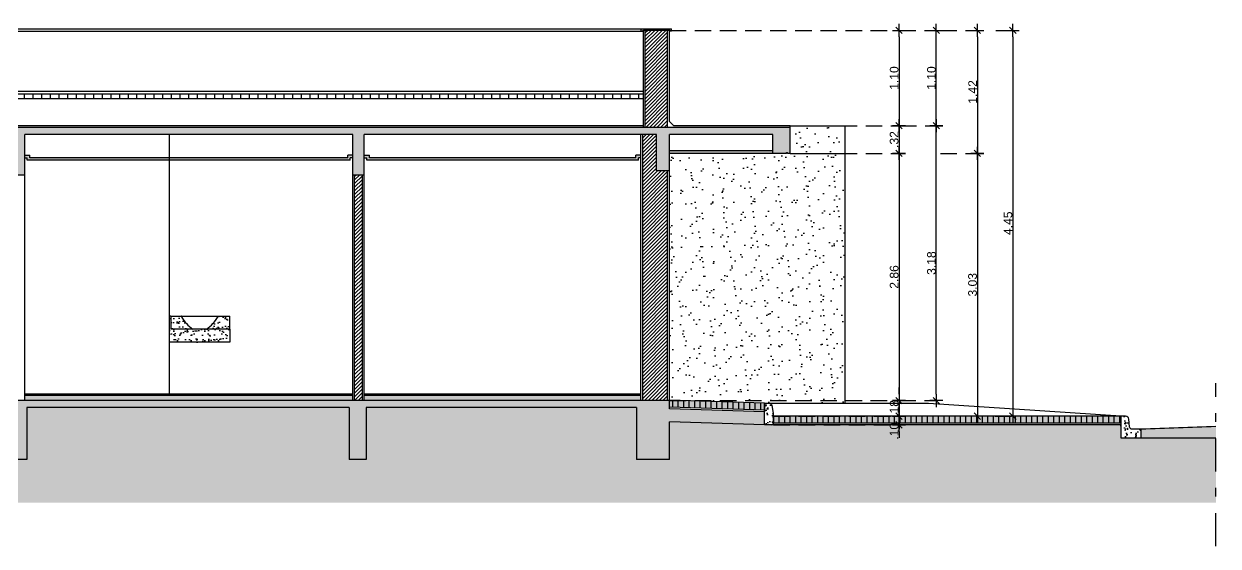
# Model space of a CAD drawing. Header units: millimetres. Extents: x 1999 to 2304, y 1614 to 1800.
# Drawn here: x 2097.69 to 2111.5, y 1614.48 to 1620.51 of the extents above; entities that cross this region are included whole.
import ezdxf

# ---------------------------------------------------------------- set-up
doc = ezdxf.new("R2010")
doc.units = ezdxf.units.MM
doc.header["$LTSCALE"] = 0.03
doc.header["$PDMODE"] = 34
doc.linetypes.add('DASHDOT', pattern=[25.4, 12.7, -6.35, 0, -6.35])
doc.linetypes.add('HIDDEN', pattern=[9.525, 6.35, -3.175])
for name, color, linetype in [('BANCADAS', 5, 'Continuous'), ('COTA', 250, 'Continuous'), ('PL09', 9, 'Continuous'), ('PL1', 1, 'Continuous'), ('PL2', 2, 'Continuous'), ('PL250', 250, 'Continuous'), ('PL251', 251, 'Continuous'), ('PL3', 3, 'Continuous'), ('PL4', 4, 'Continuous'), ('PL5', 5, 'Continuous'), ('PL6', 6, 'Continuous')]:
    doc.layers.add(name, color=color, linetype=linetype)
doc.styles.get("Standard").update_dxf_attribs({"font": 'arial.ttf'})
doc.dimstyles.new('TICK01', dxfattribs={"dimscale": 0, "dimtxt": 2, "dimasz": 1.5, "dimexe": 0.18, "dimexo": 0.06, "dimgap": 0.09, "dimtad": 1, "dimzin": 4, "dimdsep": 46, "dimtxsty": 'Standard', "dimblk": 'TICK1', "dimcen": 0.09, "dimclrd": 256, "dimclre": 256, "dimclrt": 4, "dimaunit": 1, "dimadec": 0, "dimazin": 0, "dimtfac": 1, "dimtix": 1, "dimtmove": 2, "dimatfit": 3, "dimldrblk": 'TICK1', "dimfxl": 1, "dimtolj": 1, "dimtzin": 12, "dimarcsym": 0})
pattern_1 = [(82.5, (-6.474995, -22.75789), (-0.0357381349, 0.0334753489), [0, -0.038608, 0, -0.04318, 0, -0.041275]), (52.5, (-6.474995, -22.75789), (-0.0189010928, 0.0824732851), [0, -0.020828, 0, -0.034798, 0, -0.013335]), (12.5, (-6.497086, -22.77998), (0.0558299826, 0.0560332312), [0, -0.0127, 0, -0.04572, 0, -0.05969]), (2.5, (-6.497086, -22.77998), (0.038228111, 0.0697550782), [0, -0.00635, 0, -0.029972, 0, -0.03429])]
pattern_2 = [(45, (-6.474995, -22.75789), (-0.02121320344, 0.02121320344), [])]

# ---------------------------------------------------------------- blocks, each defined once
blk = doc.blocks.new('TICK1')
for p, q in [((-1, 0), (1, 0)), ((0.5, 0.5), (-0.5, -0.5)), ((0, 1), (0, -1))]:
    blk.add_line(p, q)
blk = doc.blocks.new('*D455')
at = {"layer": 'COTA', "linetype": 'HIDDEN', "lineweight": -2, "transparency": 16777216}
for p, q in [((2105.157, 1620.439), (2107.818, 1620.439)), ((2106.552, 1619.339), (2107.818, 1619.339))]:
    blk.add_line(p, q, dxfattribs=at)
at = {"layer": 'COTA', "lineweight": -2, "transparency": 16777216}
blk.add_line((2107.809, 1620.364), (2107.809, 1619.414), dxfattribs=at)
at = {"layer": 'DEFPOINTS', "color": 0, "transparency": 16777216}
for p in [(2105.154, 1620.439), (2106.549, 1619.339), (2107.809, 1619.339)]:
    blk.add_point(p, dxfattribs=at)
at = {"layer": 'COTA', "lineweight": -2, "transparency": 16777216, "xscale": 0.07499999999999994, "yscale": 0.07499999999999994, "zscale": 0.07499999999999994}
for p, rotation in [((2107.809, 1620.439), 90), ((2107.809, 1619.339), 270)]:
    blk.add_blockref('TICK1', p, dxfattribs=dict(at, rotation=rotation))
at = {"layer": 'COTA', "color": 4, "transparency": 16777216, "insert": (2107.753, 1619.889), "char_height": 0.1, "attachment_point": 5, "rotation": 90}
blk.add_mtext('\\A1;1.10', dxfattribs=at)
blk = doc.blocks.new('*D456')
at = {"layer": 'COTA', "linetype": 'HIDDEN', "lineweight": -2, "transparency": 16777216}
for p, q in [((2106.552, 1619.339), (2107.818, 1619.339)), ((2106.552, 1619.019), (2107.818, 1619.019))]:
    blk.add_line(p, q, dxfattribs=at)
at = {"layer": 'COTA', "lineweight": -2, "transparency": 16777216}
blk.add_line((2107.809, 1619.264), (2107.809, 1619.094), dxfattribs=at)
at = {"layer": 'DEFPOINTS', "color": 0, "transparency": 16777216}
for p in [(2106.549, 1619.339), (2106.549, 1619.019), (2107.809, 1619.019)]:
    blk.add_point(p, dxfattribs=at)
at = {"layer": 'COTA', "lineweight": -2, "transparency": 16777216, "xscale": 0.07499999999999994, "yscale": 0.07499999999999994, "zscale": 0.07499999999999994}
for p, rotation in [((2107.809, 1619.339), 90), ((2107.809, 1619.019), 270)]:
    blk.add_blockref('TICK1', p, dxfattribs=dict(at, rotation=rotation))
at = {"layer": 'COTA', "color": 4, "transparency": 16777216, "insert": (2107.753, 1619.179), "char_height": 0.1, "attachment_point": 5, "rotation": 90}
blk.add_mtext('\\A1;.32', dxfattribs=at)
blk = doc.blocks.new('*D457')
at = {"layer": 'COTA', "linetype": 'HIDDEN', "lineweight": -2, "transparency": 16777216}
for p, q in [((2106.552, 1619.019), (2107.818, 1619.019)), ((2105.157, 1616.164), (2107.818, 1616.164))]:
    blk.add_line(p, q, dxfattribs=at)
at = {"layer": 'COTA', "lineweight": -2, "transparency": 16777216}
blk.add_line((2107.809, 1618.944), (2107.809, 1616.239), dxfattribs=at)
at = {"layer": 'DEFPOINTS', "color": 0, "transparency": 16777216}
for p in [(2106.549, 1619.019), (2105.154, 1616.164), (2107.809, 1616.164)]:
    blk.add_point(p, dxfattribs=at)
at = {"layer": 'COTA', "lineweight": -2, "transparency": 16777216, "xscale": 0.07499999999999994, "yscale": 0.07499999999999994, "zscale": 0.07499999999999994}
for p, rotation in [((2107.809, 1619.019), 90), ((2107.809, 1616.164), 270)]:
    blk.add_blockref('TICK1', p, dxfattribs=dict(at, rotation=rotation))
at = {"layer": 'COTA', "color": 4, "transparency": 16777216, "insert": (2107.753, 1617.592), "char_height": 0.1, "attachment_point": 5, "rotation": 90}
blk.add_mtext('\\A1;2.86', dxfattribs=at)
blk = doc.blocks.new('*D458')
at = {"layer": 'COTA', "lineweight": -2, "transparency": 16777216}
for p, q in [((2107.809, 1616.239), (2107.809, 1616.314)), ((2107.809, 1616.164), (2107.809, 1615.984)), ((2107.809, 1615.909), (2107.809, 1615.834))]:
    blk.add_line(p, q, dxfattribs=at)
at = {"layer": 'COTA', "linetype": 'HIDDEN', "lineweight": -2, "transparency": 16777216}
for p, q in [((2105.157, 1616.164), (2107.818, 1616.164)), ((2106.357, 1615.984), (2107.818, 1615.984))]:
    blk.add_line(p, q, dxfattribs=at)
at = {"layer": 'DEFPOINTS', "color": 0, "transparency": 16777216}
for p in [(2105.154, 1616.164), (2106.354, 1615.984), (2107.809, 1615.984)]:
    blk.add_point(p, dxfattribs=at)
at = {"layer": 'COTA', "lineweight": -2, "transparency": 16777216, "xscale": 0.07499999999999994, "yscale": 0.07499999999999994, "zscale": 0.07499999999999994}
for p, rotation in [((2107.809, 1616.164), 270), ((2107.809, 1615.984), 90)]:
    blk.add_blockref('TICK1', p, dxfattribs=dict(at, rotation=rotation))
at = {"layer": 'COTA', "color": 4, "transparency": 16777216, "insert": (2107.753, 1616.074), "char_height": 0.1, "attachment_point": 5, "rotation": 90}
blk.add_mtext('\\A1;.18', dxfattribs=at)
blk = doc.blocks.new('*D459')
at = {"layer": 'COTA', "lineweight": -2, "transparency": 16777216}
for p, q in [((2107.809, 1616.059), (2107.809, 1616.134)), ((2107.809, 1615.984), (2107.809, 1615.884)), ((2107.809, 1615.809), (2107.809, 1615.734))]:
    blk.add_line(p, q, dxfattribs=at)
at = {"layer": 'COTA', "linetype": 'HIDDEN', "lineweight": -2, "transparency": 16777216}
for p, q in [((2106.357, 1615.984), (2107.818, 1615.984)), ((2106.357, 1615.884), (2107.818, 1615.884))]:
    blk.add_line(p, q, dxfattribs=at)
at = {"layer": 'DEFPOINTS', "color": 0, "transparency": 16777216}
for p in [(2106.354, 1615.984), (2106.354, 1615.884), (2107.809, 1615.884)]:
    blk.add_point(p, dxfattribs=at)
at = {"layer": 'COTA', "lineweight": -2, "transparency": 16777216, "xscale": 0.07499999999999994, "yscale": 0.07499999999999994, "zscale": 0.07499999999999994}
for p, rotation in [((2107.809, 1615.984), 270), ((2107.809, 1615.884), 90)]:
    blk.add_blockref('TICK1', p, dxfattribs=dict(at, rotation=rotation))
at = {"layer": 'COTA', "color": 4, "transparency": 16777216, "insert": (2107.753, 1615.81), "char_height": 0.1, "attachment_point": 5, "rotation": 90}
blk.add_mtext('\\A1;.10', dxfattribs=at)
blk = doc.blocks.new('*D460')
at = {"layer": 'COTA', "linetype": 'HIDDEN', "lineweight": -2, "transparency": 16777216}
for p, q in [((2108.288, 1620.439), (2108.724, 1620.439)), ((2108.288, 1619.019), (2108.724, 1619.019))]:
    blk.add_line(p, q, dxfattribs=at)
at = {"layer": 'COTA', "lineweight": -2, "transparency": 16777216}
blk.add_line((2108.715, 1620.364), (2108.715, 1619.094), dxfattribs=at)
at = {"layer": 'DEFPOINTS', "color": 0, "transparency": 16777216}
for p in [(2108.285, 1620.439), (2108.285, 1619.019), (2108.715, 1619.019)]:
    blk.add_point(p, dxfattribs=at)
at = {"layer": 'COTA', "lineweight": -2, "transparency": 16777216, "xscale": 0.07499999999999994, "yscale": 0.07499999999999994, "zscale": 0.07499999999999994}
for p, rotation in [((2108.715, 1620.439), 90), ((2108.715, 1619.019), 270)]:
    blk.add_blockref('TICK1', p, dxfattribs=dict(at, rotation=rotation))
at = {"layer": 'COTA', "color": 4, "transparency": 16777216, "insert": (2108.66, 1619.729), "char_height": 0.1, "attachment_point": 5, "rotation": 90}
blk.add_mtext('\\A1;1.42', dxfattribs=at)
blk = doc.blocks.new('*D461')
at = {"layer": 'COTA', "linetype": 'HIDDEN', "lineweight": -2, "transparency": 16777216}
for p, q in [((2108.288, 1619.019), (2108.724, 1619.019)), ((2108.718, 1615.984), (2108.724, 1615.984))]:
    blk.add_line(p, q, dxfattribs=at)
at = {"layer": 'COTA', "lineweight": -2, "transparency": 16777216}
blk.add_line((2108.715, 1618.944), (2108.715, 1616.059), dxfattribs=at)
at = {"layer": 'DEFPOINTS', "color": 0, "transparency": 16777216}
for p in [(2108.285, 1619.019), (2108.715, 1615.984), (2108.715, 1615.984)]:
    blk.add_point(p, dxfattribs=at)
at = {"layer": 'COTA', "lineweight": -2, "transparency": 16777216, "xscale": 0.07499999999999994, "yscale": 0.07499999999999994, "zscale": 0.07499999999999994}
for p, rotation in [((2108.715, 1619.019), 90), ((2108.715, 1615.984), 270)]:
    blk.add_blockref('TICK1', p, dxfattribs=dict(at, rotation=rotation))
at = {"layer": 'COTA', "color": 4, "transparency": 16777216, "insert": (2108.659, 1617.502), "char_height": 0.1, "attachment_point": 5, "rotation": 90}
blk.add_mtext('\\A1;3.03', dxfattribs=at)
blk = doc.blocks.new('*D462')
at = {"layer": 'COTA', "linetype": 'HIDDEN', "lineweight": -2, "transparency": 16777216}
for p, q in [((2108.929, 1620.439), (2109.133, 1620.439)), ((2108.92, 1615.984), (2109.133, 1615.984))]:
    blk.add_line(p, q, dxfattribs=at)
at = {"layer": 'COTA', "lineweight": -2, "transparency": 16777216}
blk.add_line((2109.124, 1620.364), (2109.124, 1616.059), dxfattribs=at)
at = {"layer": 'DEFPOINTS', "color": 0, "transparency": 16777216}
for p in [(2108.926, 1620.439), (2108.917, 1615.984), (2109.124, 1615.984)]:
    blk.add_point(p, dxfattribs=at)
at = {"layer": 'COTA', "lineweight": -2, "transparency": 16777216, "xscale": 0.07499999999999994, "yscale": 0.07499999999999994, "zscale": 0.07499999999999994}
for p, rotation in [((2109.124, 1620.439), 90), ((2109.124, 1615.984), 270)]:
    blk.add_blockref('TICK1', p, dxfattribs=dict(at, rotation=rotation))
at = {"layer": 'COTA', "color": 4, "transparency": 16777216, "insert": (2109.069, 1618.212), "char_height": 0.1, "attachment_point": 5, "rotation": 90}
blk.add_mtext('\\A1;4.45', dxfattribs=at)
blk = doc.blocks.new('*D463')
at = {"layer": 'COTA', "linetype": 'HIDDEN', "lineweight": -2, "transparency": 16777216}
for p, q in [((2107.821, 1619.339), (2108.249, 1619.339)), ((2107.812, 1616.164), (2108.249, 1616.164))]:
    blk.add_line(p, q, dxfattribs=at)
at = {"layer": 'COTA', "lineweight": -2, "transparency": 16777216}
blk.add_line((2108.24, 1616.239), (2108.24, 1619.264), dxfattribs=at)
at = {"layer": 'DEFPOINTS', "color": 0, "transparency": 16777216}
for p in [(2107.818, 1619.339), (2108.24, 1619.339), (2107.809, 1616.164)]:
    blk.add_point(p, dxfattribs=at)
at = {"layer": 'COTA', "lineweight": -2, "transparency": 16777216, "xscale": 0.07499999999999994, "yscale": 0.07499999999999994, "zscale": 0.07499999999999994}
for p, rotation in [((2108.24, 1619.339), 90), ((2108.24, 1616.164), 270)]:
    blk.add_blockref('TICK1', p, dxfattribs=dict(at, rotation=rotation))
at = {"layer": 'COTA', "color": 4, "transparency": 16777216, "insert": (2108.184, 1617.752), "char_height": 0.1, "attachment_point": 5, "rotation": 90}
blk.add_mtext('\\A1;3.18', dxfattribs=at)
blk = doc.blocks.new('*D464')
at = {"layer": 'COTA', "linetype": 'HIDDEN', "lineweight": -2, "transparency": 16777216}
for p, q in [((2107.812, 1620.439), (2108.249, 1620.439)), ((2107.821, 1619.339), (2108.249, 1619.339))]:
    blk.add_line(p, q, dxfattribs=at)
at = {"layer": 'COTA', "lineweight": -2, "transparency": 16777216}
blk.add_line((2108.24, 1619.414), (2108.24, 1620.364), dxfattribs=at)
at = {"layer": 'DEFPOINTS', "color": 0, "transparency": 16777216}
for p in [(2107.809, 1620.439), (2108.24, 1620.439), (2107.818, 1619.339)]:
    blk.add_point(p, dxfattribs=at)
at = {"layer": 'COTA', "lineweight": -2, "transparency": 16777216, "xscale": 0.07499999999999994, "yscale": 0.07499999999999994, "zscale": 0.07499999999999994}
for p, rotation in [((2108.24, 1620.439), 90), ((2108.24, 1619.339), 270)]:
    blk.add_blockref('TICK1', p, dxfattribs=dict(at, rotation=rotation))
at = {"layer": 'COTA', "color": 4, "transparency": 16777216, "insert": (2108.184, 1619.889), "char_height": 0.1, "attachment_point": 5, "rotation": 90}
blk.add_mtext('\\A1;1.10', dxfattribs=at)

msp = doc.modelspace()

# ---------------------------------------------------------------- hatches: boundary and pattern name
at = {"layer": 'BANCADAS'}
h = msp.add_hatch(dxfattribs=at)
h.set_pattern_fill('AR-SAND', color=251, scale=0.002)
h.paths.add_polyline_path([(2100.072, 1616.989), (2099.392, 1616.989), (2099.392, 1617.139), (2099.372, 1617.139), (2099.372, 1616.839), (2100.072, 1616.839)])
h = msp.add_hatch(dxfattribs=at)
h.set_pattern_fill('AR-SAND', color=251, scale=0.002)
h.paths.add_polyline_path([(2099.514, 1617.131, -0.57655), (2099.519, 1617.139), (2099.392, 1617.139), (2099.392, 1616.989), (2099.647, 1616.989), (2099.646, 1616.989), (2099.645, 1616.99, -0.11382)])
h = msp.add_hatch(dxfattribs=at)
h.set_pattern_fill('AR-SAND', color=251, scale=0.002)
h.paths.add_polyline_path([(2100.072, 1617.139), (2099.929, 1617.139, -0.576529), (2099.934, 1617.131, -0.114616), (2099.801, 1616.989), (2100.072, 1616.989)])
at = {"layer": 'PL09'}
h = msp.add_hatch(color=256, dxfattribs=at)
h.dxf.hatch_style = 1
h.paths.add_polyline_path([(2105.18, 1620.459), (2104.83, 1620.459), (2104.83, 1620.429), (2104.849, 1620.429), (2104.849, 1620.439), (2104.854, 1620.439), (2105.154, 1620.439), (2105.159, 1620.439), (2105.159, 1620.429), (2105.18, 1620.429)])
h = msp.add_hatch(color=256, dxfattribs=at)
h.dxf.hatch_style = 1
h.paths.add_polyline_path([(2101.466, 1618.969), (2101.496, 1618.969), (2101.496, 1618.999), (2101.436, 1618.999), (2101.436, 1618.969), (2097.762, 1618.969), (2097.762, 1618.999), (2097.702, 1618.999), (2097.702, 1618.969), (2097.732, 1618.969), (2097.732, 1618.939), (2101.466, 1618.939)])
h = msp.add_hatch(color=256, dxfattribs=at)
h.dxf.hatch_style = 1
h.paths.add_polyline_path([(2104.796, 1618.969), (2104.826, 1618.969), (2104.826, 1618.999), (2104.766, 1618.999), (2104.766, 1618.969), (2101.686, 1618.969), (2101.686, 1618.999), (2101.626, 1618.999), (2101.626, 1618.969), (2101.656, 1618.969), (2101.656, 1618.939), (2104.796, 1618.939)])
h = msp.add_hatch(color=256, dxfattribs=at)
h.dxf.hatch_style = 1
h.paths.add_polyline_path([(2106.349, 1619.049), (2105.154, 1619.049), (2105.154, 1619.019), (2106.349, 1619.019)])
h = msp.add_hatch(color=256, dxfattribs=at)
h.dxf.hatch_style = 1
h.paths.add_polyline_path([(2101.496, 1616.239), (2097.702, 1616.239), (2097.702, 1616.224), (2101.496, 1616.224)])
h = msp.add_hatch(color=256, dxfattribs=at)
h.dxf.hatch_style = 1
h.paths.add_polyline_path([(2104.826, 1616.239), (2101.626, 1616.239), (2101.626, 1616.224), (2104.826, 1616.224)])
h = msp.add_hatch(color=256, dxfattribs=at)
h.dxf.hatch_style = 1
h.paths.add_polyline_path([(2105.154, 1616.169), (2105.154, 1616.088), (2106.254, 1616.054), (2106.254, 1616.134)])
h = msp.add_hatch(color=256, dxfattribs=at)
h.dxf.hatch_style = 1
h.paths.add_polyline_path([(2110.372, 1615.984), (2106.354, 1615.984), (2106.354, 1615.904), (2110.372, 1615.904)])
h = msp.add_hatch(color=256, dxfattribs=at)
h.dxf.hatch_style = 1
edge = h.paths.add_edge_path()
edge.add_line((2111.472, 1615.734), (2111.472, 1615.863))
edge.add_arc((2113.972, 1532.527), 83.374, 91.71828, 92.31352)
edge.add_arc((2110.603, 1615.829), 0.005, 0, 45, ccw=False)
edge.add_line((2110.608, 1615.829), (2110.608, 1615.734))
edge.add_line((2110.608, 1615.734), (2111.472, 1615.734))
at = {"layer": 'PL2'}
h = msp.add_hatch(dxfattribs=at)
h.set_pattern_fill('_USER', color=251, scale=0.03, angle=45, pattern_type=0)
h.set_pattern_definition([(45, (-38.165234, -22.75789), (-0.02121320344, 0.02121320344), [])])
h.paths.add_polyline_path([(2105.134, 1620.439), (2104.874, 1620.439), (2104.874, 1619.319), (2105.134, 1619.319)])
h = msp.add_hatch(dxfattribs=at)
h.set_pattern_fill('_USER', color=251, scale=0.03, angle=45, pattern_type=0)
h.set_pattern_definition(pattern_2)
h.paths.add_polyline_path([(2105.134, 1618.819), (2105.004, 1618.819), (2105.004, 1619.239), (2104.846, 1619.239), (2104.846, 1616.164), (2105.134, 1616.164)])
h = msp.add_hatch(dxfattribs=at)
h.set_pattern_fill('_USER', color=251, scale=0.03, angle=45, pattern_type=0)
h.set_pattern_definition(pattern_2)
h.paths.add_polyline_path([(2101.606, 1618.769), (2101.516, 1618.769), (2101.516, 1616.164), (2101.606, 1616.164)])
at = {"layer": 'PL250'}
h = msp.add_hatch(dxfattribs=at)
h.set_pattern_fill('_USER', color=256, scale=0.1, angle=270, pattern_type=0)
h.set_pattern_definition([(270, (0, 0), (0.1, -2e-17), [])])
h.paths.add_polyline_path([(2104.854, 1619.707), (2092.792, 1619.707), (2092.792, 1619.652), (2104.854, 1619.652)])
at = {"layer": 'PL251'}
h = msp.add_hatch(dxfattribs=at)
h.set_pattern_fill('AR-SAND', color=256, scale=0.005, angle=270)
h.paths.add_polyline_path([(2107.183, 1619.339), (2106.549, 1619.339), (2106.549, 1619.019), (2107.183, 1619.019)])
h = msp.add_hatch(dxfattribs=at)
h.set_pattern_fill('AR-CONC', color=256, scale=0.0008)
h.set_pattern_definition([(50, (-6.475, -22.75789), (0.145747735, -0.0127512684), [0.01524, -0.16764]), (355, (-6.475, -22.75789), (-0.028194737, 0.152845476), [0.012192, -0.134112467]), (100.451445, (-6.46285, -22.75895), (0.117552998, 0.1400942015), [0.012952007, -0.142472196]), (46.1842, (-6.475, -22.71725), (0.216863233, -0.033633862), [0.02286, -0.25146]), (96.635558, (-6.45692, -22.72005), (0.189923307, 0.1979409), [0.019428019, -0.213708487]), (351.184151, (-6.475, -22.71725), (0.189923307, 0.1979409), [0.018287974, -0.201167786]), (21, (-6.45467, -22.72741), (0.121291513, -0.0818121585), [0.01524, -0.16764]), (326, (-6.45467, -22.72741), (0.049441623, 0.147350373), [0.012192, -0.134112]), (71.451445, (-6.44457, -22.73423), (0.1707331354, 0.065538215), [0.012952007, -0.14247195]), (37.5, (-6.474995, -22.75789), (0.0024708826, 0.0676440311), [0, -0.1324864, 0, -0.136144, 0, -0.13462]), (7.5, (-6.474995, -22.75789), (0.05345573, 0.0801444599), [0, -0.0776224, 0, -0.1294384, 0, -0.051308]), (327.5, (-6.52031, -22.75789), (0.1084724761, -0.0045829952), [0, -0.0508, 0, -0.158496, 0, -0.210312]), (317.5, (-6.54063, -22.75789), (0.118503345, 0.0203411928), [0, -0.06604, 0, -0.1052576, 0, -0.149352])])
h.paths.add_polyline_path([(2087.452, 1618.929), (2087.452, 1618.919), (2087.542, 1618.919), (2087.542, 1619.239), (2088.662, 1619.239), (2088.662, 1618.769), (2088.812, 1618.769), (2088.812, 1619.239), (2092.642, 1619.239), (2092.642, 1618.769), (2092.792, 1618.769), (2092.792, 1619.239), (2095.072, 1619.239), (2095.072, 1618.869), (2095.222, 1618.869), (2095.222, 1619.239), (2097.572, 1619.239), (2097.572, 1618.769), (2097.702, 1618.769), (2097.702, 1619.239), (2101.496, 1619.239), (2101.496, 1618.769), (2101.626, 1618.769), (2101.626, 1619.239), (2105.004, 1619.239), (2105.004, 1618.819), (2105.154, 1618.819), (2105.154, 1619.239), (2106.349, 1619.239), (2106.349, 1619.019), (2106.549, 1619.019), (2106.549, 1619.319), (2087.412, 1619.319), (2087.412, 1618.919), (2087.442, 1618.919), (2087.442, 1618.929)])
h = msp.add_hatch(dxfattribs=at)
h.set_pattern_fill('AR-SAND', color=256, scale=0.005, angle=270)
h.paths.add_polyline_path([(2107.183, 1619.019), (2106.549, 1619.019), (2106.519, 1619.019), (2106.349, 1619.019), (2105.154, 1619.019), (2105.154, 1616.169), (2106.254, 1616.134), (2106.285, 1616.134), (2106.308, 1616.134), (2107.183, 1616.134)])
h = msp.add_hatch(dxfattribs=at)
h.set_pattern_fill('AR-CONC', color=256, scale=0.0008)
h.set_pattern_definition([(50, (-6.475, -24.86208), (0.145747735, -0.0127512684), [0.01524, -0.16764]), (355, (-6.475, -24.86208), (-0.028194737, 0.152845476), [0.012192, -0.134112467]), (100.451445, (-6.46285, -24.86314), (0.117552998, 0.1400942015), [0.012952007, -0.142472196]), (46.1842, (-6.475, -24.82144), (0.216863233, -0.033633862), [0.02286, -0.25146]), (96.635558, (-6.45692, -24.82424), (0.189923307, 0.1979409), [0.019428019, -0.213708487]), (351.184151, (-6.475, -24.82144), (0.189923307, 0.1979409), [0.018287974, -0.201167786]), (21, (-6.45467, -24.8316), (0.121291513, -0.0818121585), [0.01524, -0.16764]), (326, (-6.45467, -24.8316), (0.049441623, 0.147350373), [0.012192, -0.134112]), (71.451445, (-6.44457, -24.83841), (0.1707331354, 0.065538215), [0.012952007, -0.14247195]), (37.5, (-6.474995, -24.862076), (0.0024708826, 0.0676440311), [0, -0.1324864, 0, -0.136144, 0, -0.13462]), (7.5, (-6.474995, -24.862076), (0.05345573, 0.0801444599), [0, -0.0776224, 0, -0.1294384, 0, -0.051308]), (327.5, (-6.52031, -24.862076), (0.1084724761, -0.0045829952), [0, -0.0508, 0, -0.158496, 0, -0.210312]), (317.5, (-6.54063, -24.86208), (0.118503345, 0.0203411928), [0, -0.06604, 0, -0.1052576, 0, -0.149352])])
h.paths.add_polyline_path([(2097.727, 1616.084), (2101.451, 1616.084), (2101.451, 1615.484), (2101.651, 1615.484), (2101.651, 1616.084), (2104.776, 1616.084), (2104.776, 1615.484), (2105.154, 1615.484), (2105.154, 1615.919), (2106.254, 1615.883), (2106.254, 1616.035), (2105.154, 1616.07), (2105.154, 1616.164), (2087.412, 1616.164), (2087.412, 1616.069), (2087.412, 1615.684), (2087.612, 1615.684), (2087.612, 1616.084), (2088.662, 1616.084), (2088.662, 1615.484), (2088.862, 1615.484), (2088.862, 1616.084), (2091.367, 1616.084), (2091.367, 1615.484), (2091.567, 1615.484), (2091.567, 1616.084), (2092.617, 1616.084), (2092.617, 1615.484), (2092.817, 1615.484), (2092.817, 1616.084), (2095.047, 1616.084), (2095.047, 1615.484), (2095.247, 1615.484), (2095.247, 1616.084), (2097.527, 1616.084), (2097.527, 1615.484), (2097.727, 1615.484)])
h = msp.add_hatch(dxfattribs=at)
h.set_pattern_fill('AR-SAND', color=256, scale=0.001, angle=45)
h.set_pattern_definition(pattern_1)
h.paths.add_polyline_path([(2101.496, 1616.224), (2097.702, 1616.224), (2097.702, 1616.164), (2101.496, 1616.164)])
h = msp.add_hatch(dxfattribs=at)
h.set_pattern_fill('AR-SAND', color=256, scale=0.001, angle=45)
h.set_pattern_definition(pattern_1)
h.paths.add_polyline_path([(2104.826, 1616.224), (2101.626, 1616.224), (2101.626, 1616.164), (2104.826, 1616.164)])
h = msp.add_hatch(dxfattribs=at)
h.set_pattern_fill('ANSI31', color=256, scale=0.02, angle=45)
h.set_pattern_definition([(90, (1932.981563, 1315.20252), (-0.0635, 7e-18), [])])
h.paths.add_polyline_path([(2105.154, 1616.169), (2105.154, 1616.088), (2106.254, 1616.054), (2106.254, 1616.134)])
h = msp.add_hatch(dxfattribs=at)
h.set_pattern_fill('EARTH', color=256, scale=0.03, angle=45)
h.set_pattern_definition([(45, (-6.475, -24.86208), (0, 0.269407684), [0.1905, -0.1905]), (45, (-6.5255, -24.81156), (0, 0.269407684), [0.1905, -0.1905]), (45, (-6.57602, -24.76105), (0, 0.269407684), [0.1905, -0.1905]), (135, (-6.57602, -24.72737), (-0.269407684, 0), [0.1905, -0.1905]), (135, (-6.5255, -24.67686), (-0.269407684, 0), [0.1905, -0.1905]), (135, (-6.475, -24.62634), (-0.269407684, 0), [0.1905, -0.1905])])
h.paths.add_polyline_path([(2111.472, 1615.734), (2110.372, 1615.734), (2110.372, 1615.884), (2106.354, 1615.884), (2106.354, 1615.883), (2106.254, 1615.883), (2105.154, 1615.919), (2105.154, 1615.484), (2104.776, 1615.484), (2104.776, 1616.084), (2101.651, 1616.084), (2101.651, 1615.484), (2101.451, 1615.484), (2101.451, 1616.084), (2097.727, 1616.084), (2097.727, 1615.484), (2097.527, 1615.484), (2097.527, 1616.084), (2095.247, 1616.084), (2095.247, 1615.484), (2095.047, 1615.484), (2095.047, 1616.084), (2092.817, 1616.084), (2092.817, 1615.484), (2092.617, 1615.484), (2092.617, 1616.084), (2091.567, 1616.084), (2091.567, 1615.484), (2091.367, 1615.484), (2091.367, 1616.084), (2088.862, 1616.084), (2088.862, 1615.484), (2088.662, 1615.484), (2088.662, 1616.084), (2087.612, 1616.084), (2087.612, 1615.684), (2087.412, 1615.684), (2087.412, 1616.069), (2084.836, 1616.069), (2084.836, 1614.984), (2111.472, 1614.984)])
h = msp.add_hatch(dxfattribs=at)
h.set_pattern_fill('AR-CONC', color=256, scale=0.0008)
h.set_pattern_definition([(50, (-6.475, -27.14608), (0.145747735, -0.0127512684), [0.01524, -0.16764]), (355, (-6.475, -27.14608), (-0.028194737, 0.152845476), [0.012192, -0.134112467]), (100.451445, (-6.46285, -27.14715), (0.117552998, 0.1400942015), [0.012952007, -0.142472196]), (46.1842, (-6.475, -27.10544), (0.216863233, -0.033633862), [0.02286, -0.25146]), (96.635558, (-6.45692, -27.10825), (0.189923307, 0.1979409), [0.019428019, -0.213708487]), (351.184151, (-6.475, -27.10544), (0.189923307, 0.1979409), [0.018287974, -0.201167786]), (21, (-6.45467, -27.1156), (0.121291513, -0.0818121585), [0.01524, -0.16764]), (326, (-6.45467, -27.1156), (0.049441623, 0.147350373), [0.012192, -0.134112]), (71.451445, (-6.44457, -27.12242), (0.1707331354, 0.065538215), [0.012952007, -0.14247195]), (37.5, (-6.474995, -27.146084), (0.0024708826, 0.0676440311), [0, -0.1324864, 0, -0.136144, 0, -0.13462]), (7.5, (-6.474995, -27.146084), (0.05345573, 0.0801444599), [0, -0.0776224, 0, -0.1294384, 0, -0.051308]), (327.5, (-6.52031, -27.146084), (0.1084724761, -0.0045829952), [0, -0.0508, 0, -0.158496, 0, -0.210312]), (317.5, (-6.54063, -27.14608), (0.118503345, 0.0203411928), [0, -0.06604, 0, -0.1052576, 0, -0.149352])])
h.paths.add_polyline_path([(2106.354, 1616.019), (2106.337, 1616.109, 0.383483), (2106.308, 1616.134), (2106.285, 1616.134), (2106.254, 1616.134), (2106.254, 1615.883), (2106.354, 1615.883)])
h = msp.add_hatch(dxfattribs=at)
h.set_pattern_fill('ANSI31', color=256, scale=0.02, angle=45)
h.set_pattern_definition([(90, (-6.474995, -27.146084), (-0.0635, 7e-18), [])])
h.paths.add_polyline_path([(2110.372, 1615.984), (2106.354, 1615.984), (2106.354, 1615.904), (2110.372, 1615.904)])
h = msp.add_hatch(dxfattribs=at)
h.set_pattern_fill('AR-CONC', color=256, scale=0.0008)
h.set_pattern_definition([(50, (-1143.15412, -222.86023), (0.1457477352, -0.0127512684), [0.01524, -0.16764]), (355, (-1143.15412, -222.86023), (-0.028194737, 0.152845476), [0.012192, -0.1341124673]), (100.4514447, (-1143.14197, -222.86129), (0.1175529977, 0.1400942015), [0.012952007, -0.1424721957]), (46.1842, (-1143.15412, -222.81959), (0.216863233, -0.033633862), [0.02286, -0.25146]), (96.6355576, (-1143.13605, -222.8224), (0.189923307, 0.1979409), [0.019428019, -0.213708487]), (351.184151, (-1143.15412, -222.81959), (0.189923307, 0.1979409), [0.018287974, -0.201167786]), (21, (-1143.1338, -222.82975), (0.121291513, -0.0818121585), [0.01524, -0.16764]), (326, (-1143.1338, -222.82975), (0.0494416227, 0.147350373), [0.012192, -0.134112]), (71.451445, (-1143.12369, -222.83656), (0.1707331354, 0.065538215), [0.012952007, -0.14247195]), (37.5, (-1143.15412, -222.860227), (0.0024708826, 0.0676440311), [0, -0.1324864, 0, -0.136144, 0, -0.13462]), (7.5, (-1143.15412, -222.86023), (0.05345573, 0.0801444599), [0, -0.0776224, 0, -0.1294384, 0, -0.051308]), (327.5, (-1143.199434, -222.860227), (0.1084724761, -0.0045829952), [0, -0.0508, 0, -0.158496, 0, -0.210312]), (317.5, (-1143.21975, -222.86023), (0.118503345, 0.0203411928), [0, -0.06604, 0, -0.1052576, 0, -0.149352])])
h.paths.add_polyline_path([(2110.475, 1615.861), (2110.465, 1615.951, 0.383525), (2110.428, 1615.984), (2110.372, 1615.984), (2110.372, 1615.734), (2110.608, 1615.734), (2110.608, 1615.829, 0.414214), (2110.603, 1615.834), (2110.505, 1615.834, -0.383483)])

# ---------------------------------------------------------------- linework, layer by layer
at = {"color": 5, "linetype": 'DASHDOT'}
msp.add_line((2111.472, 1614.484), (2111.472, 1616.364), dxfattribs=at)
at = {"linetype": 'Continuous'}
msp.add_line((2106.254, 1616.134), (2106.254, 1616.035), dxfattribs=at)
at = {"layer": 'PL1'}
for p, q in [((2097.727, 1616.084), (2097.727, 1615.484)), ((2101.451, 1616.084), (2097.727, 1616.084)), ((2101.451, 1616.084), (2101.451, 1615.484)), ((2104.776, 1616.084), (2101.651, 1616.084)), ((2101.651, 1616.084), (2101.651, 1615.484)), ((2104.776, 1616.084), (2104.776, 1615.484)), ((2106.254, 1615.883), (2105.154, 1615.919)), ((2105.154, 1615.484), (2105.154, 1615.919)), ((2110.372, 1615.884), (2106.354, 1615.884)), ((2110.372, 1615.734), (2111.472, 1615.734)), ((2097.727, 1615.484), (2097.527, 1615.484)), ((2101.651, 1615.484), (2101.451, 1615.484)), ((2105.154, 1615.484), (2104.776, 1615.484))]:
    msp.add_line(p, q, dxfattribs=at)
at = {"layer": 'PL2'}
for p, q in [((2104.854, 1619.319), (2104.854, 1620.439)), ((2105.154, 1620.439), (2104.854, 1620.439)), ((2105.154, 1619.389), (2105.154, 1620.439)), ((2104.854, 1619.339), (2092.792, 1619.339)), ((2105.154, 1619.389), (2105.204, 1619.339)), ((2106.549, 1619.339), (2105.204, 1619.339)), ((2106.549, 1619.019), (2106.549, 1619.339)), ((2106.549, 1619.319), (2087.412, 1619.319)), ((2097.702, 1616.164), (2097.702, 1619.239)), ((2101.496, 1619.239), (2097.702, 1619.239)), ((2101.496, 1616.164), (2101.496, 1619.239)), ((2101.626, 1616.164), (2101.626, 1619.239)), ((2105.004, 1619.239), (2101.626, 1619.239)), ((2104.826, 1616.164), (2104.826, 1619.239)), ((2105.004, 1618.819), (2105.004, 1619.239)), ((2105.154, 1616.07), (2105.154, 1619.239)), ((2106.349, 1619.239), (2105.154, 1619.239)), ((2106.349, 1619.019), (2106.349, 1619.239)), ((2106.509, 1619.019), (2106.349, 1619.019)), ((2106.509, 1619.029), (2106.519, 1619.029)), ((2106.509, 1619.019), (2106.509, 1619.029)), ((2106.519, 1619.019), (2106.519, 1619.029)), ((2106.549, 1619.019), (2106.519, 1619.019)), ((2105.154, 1618.819), (2105.004, 1618.819)), ((2097.702, 1618.769), (2097.572, 1618.769)), ((2101.626, 1618.769), (2101.496, 1618.769)), ((2105.154, 1616.164), (2087.412, 1616.164)), ((2101.496, 1616.224), (2097.702, 1616.224)), ((2104.826, 1616.224), (2101.626, 1616.224)), ((2106.254, 1616.054), (2105.154, 1616.088)), ((2106.254, 1616.035), (2105.154, 1616.07)), ((2110.372, 1615.904), (2106.354, 1615.904))]:
    msp.add_line(p, q, dxfattribs=at)
at = {"layer": 'PL2', "color": 6}
for p, q in [((2104.874, 1619.319), (2104.874, 1620.439)), ((2105.134, 1619.319), (2105.134, 1620.439)), ((2104.846, 1616.164), (2104.846, 1619.239)), ((2105.134, 1616.164), (2105.134, 1618.819)), ((2101.516, 1616.164), (2101.516, 1618.769)), ((2101.606, 1616.164), (2101.606, 1618.769))]:
    msp.add_line(p, q, dxfattribs=at)
at = {"layer": 'PL2'}
for points in [[(2106.254, 1616.134), (2106.285, 1616.134), (2106.308, 1616.134, -0.383419), (2106.337, 1616.109), (2106.354, 1616.019), (2106.354, 1615.883), (2106.254, 1615.883)], [(2110.475, 1615.861), (2110.465, 1615.951, 0.383525), (2110.428, 1615.984), (2110.372, 1615.984), (2110.372, 1615.734), (2110.608, 1615.734), (2110.608, 1615.829, 0.414214), (2110.603, 1615.834), (2110.505, 1615.834, -0.383483)]]:
    msp.add_lwpolyline(points, format="xyb", close=True, dxfattribs=at)
msp.add_arc((2113.972, 1532.527), 83.374, 91.71828, 92.31352, dxfattribs=at)
at = {"layer": 'PL250'}
for p, q in [((2106.549, 1619.339), (2107.183, 1619.339)), ((2107.183, 1619.339), (2107.183, 1616.134)), ((2106.549, 1619.019), (2107.183, 1619.019)), ((2106.308, 1616.134), (2108.151, 1616.134)), ((2108.151, 1616.134), (2110.431, 1615.984))]:
    msp.add_line(p, q, dxfattribs=at)
at = {"layer": 'PL3'}
for p, q in [((2104.83, 1620.459), (2105.18, 1620.459)), ((2104.83, 1620.429), (2104.83, 1620.459)), ((2104.849, 1620.439), (2104.854, 1620.439)), ((2104.849, 1620.429), (2104.849, 1620.439)), ((2105.159, 1620.439), (2105.154, 1620.439)), ((2105.159, 1620.429), (2105.159, 1620.439)), ((2105.18, 1620.429), (2105.18, 1620.459)), ((2104.83, 1620.429), (2104.849, 1620.429)), ((2105.18, 1620.429), (2105.159, 1620.429)), ((2092.792, 1619.737), (2104.854, 1619.737)), ((2092.792, 1619.707), (2104.854, 1619.707)), ((2097.702, 1618.999), (2097.762, 1618.999)), ((2097.702, 1618.969), (2097.732, 1618.969)), ((2097.732, 1618.939), (2097.732, 1618.969)), ((2101.466, 1618.939), (2097.732, 1618.939)), ((2097.762, 1618.969), (2097.762, 1618.999)), ((2101.436, 1618.969), (2097.762, 1618.969)), ((2101.436, 1618.969), (2101.436, 1618.999)), ((2101.496, 1618.999), (2101.436, 1618.999)), ((2101.466, 1618.939), (2101.466, 1618.969)), ((2101.496, 1618.969), (2101.466, 1618.969)), ((2101.626, 1618.999), (2101.686, 1618.999)), ((2101.626, 1618.969), (2101.656, 1618.969)), ((2101.656, 1618.939), (2101.656, 1618.969)), ((2104.796, 1618.939), (2101.656, 1618.939)), ((2101.686, 1618.969), (2101.686, 1618.999)), ((2104.766, 1618.969), (2101.686, 1618.969)), ((2104.766, 1618.969), (2104.766, 1618.999)), ((2104.826, 1618.999), (2104.766, 1618.999)), ((2104.826, 1618.969), (2104.796, 1618.969)), ((2104.796, 1618.939), (2104.796, 1618.969)), ((2106.349, 1619.049), (2105.154, 1619.049)), ((2106.349, 1619.019), (2105.154, 1619.019)), ((2101.496, 1616.239), (2097.702, 1616.239)), ((2104.826, 1616.239), (2101.626, 1616.239)), ((2106.254, 1616.134), (2105.154, 1616.169)), ((2110.372, 1615.984), (2106.354, 1615.984))]:
    msp.add_line(p, q, dxfattribs=at)
at = {"layer": 'PL4'}
for p, q in [((2092.792, 1619.652), (2104.854, 1619.652)), ((2099.372, 1619.239), (2099.372, 1616.239))]:
    msp.add_line(p, q, dxfattribs=at)
at = {"layer": 'PL5'}
for p, q in [((2099.392, 1617.139), (2099.372, 1617.139)), ((2099.392, 1617.139), (2099.392, 1616.989)), ((2099.519, 1617.139), (2099.724, 1617.139)), ((2099.724, 1617.139), (2099.929, 1617.139)), ((2100.072, 1616.989), (2099.392, 1616.989)), ((2099.724, 1616.989), (2099.648, 1616.989)), ((2099.8, 1616.989), (2099.724, 1616.989)), ((2100.072, 1616.989), (2100.072, 1616.839)), ((2100.072, 1616.839), (2099.372, 1616.839))]:
    msp.add_line(p, q, dxfattribs=at)
for points in [[(2099.648, 1616.989, 0), (2099.647, 1616.989, 0), (2099.646, 1616.989, 0), (2099.645, 1616.99, 0), (2099.645, 1616.99, 0)], [(2099.803, 1616.99, 0), (2099.802, 1616.99, 0), (2099.801, 1616.989, 0), (2099.8, 1616.989, 0), (2099.8, 1616.989, 0)]]:
    msp.add_polyline3d(points, dxfattribs=at)
for centre, radius, start, end in [((2099.519, 1617.134), 0.00536, 90, 209.8626), ((2099.886, 1617.345), 0.429, 209.8655, 235.7933), ((2099.562, 1617.345), 0.429, 304.2061, 330.1343), ((2099.929, 1617.134), 0.00536, 330.1374, 90)]:
    msp.add_arc(centre, radius, start, end, dxfattribs=at)
at = {"layer": 'PL6'}
for p, q in [((2092.792, 1620.459), (2104.83, 1620.459)), ((2092.792, 1620.429), (2104.83, 1620.429)), ((2099.392, 1617.139), (2100.072, 1617.139)), ((2100.072, 1616.989), (2100.072, 1617.139)), ((2105.154, 1616.164), (2105.313, 1616.164))]:
    msp.add_line(p, q, dxfattribs=at)

# ---------------------------------------------------------------- dimensions: what is measured, and where the dimension line sits
at = {"layer": 'COTA'}
for base, p1, p2, picture, middle in [((2107.809, 1619.339), (2105.154, 1620.439), (2106.549, 1619.339), '*D455', (2107.753, 1619.889)), ((2108.24, 1620.439), (2107.818, 1619.339), (2107.809, 1620.439), '*D464', (2108.184, 1619.889)), ((2108.715, 1619.019), (2108.285, 1620.439), (2108.285, 1619.019), '*D460', (2108.66, 1619.729)), ((2109.1244, 1615.9845), (2108.9263, 1620.4392), (2108.9173, 1615.9845), '*D462', (2109.069, 1618.2118)), ((2107.809, 1619.019), (2106.549, 1619.339), (2106.549, 1619.019), '*D456', (2107.753, 1619.179)), ((2108.239970479, 1619.339165472), (2107.808610242, 1616.164165472), (2107.817610242, 1619.339165472), '*D463', (2108.184379074, 1617.751665472)), ((2107.808610242, 1616.164165472), (2106.548842317, 1619.019165472), (2105.154486088, 1616.164165472), '*D457', (2107.753052943, 1617.591665472)), ((2108.7147, 1615.9845), (2108.2851, 1619.0192), (2108.7147, 1615.9845), '*D461', (2108.6591, 1617.5018)), ((2107.809, 1615.984), (2105.154, 1616.164), (2106.354, 1615.984), '*D458', (2107.753, 1616.074))]:
    dim = msp.add_linear_dim(base=base, p1=p1, p2=p2, angle=90, dimstyle='TICK01', override={"dimscale": 0.05}, dxfattribs=at)
    dim.commit()
    dim.dimension.update_dxf_attribs({"geometry": picture, "text_midpoint": middle})
dim = msp.add_linear_dim(base=(2107.809, 1615.884), p1=(2106.354, 1615.984), p2=(2106.354, 1615.884), angle=90, dimstyle='TICK01', override={"dimscale": 0.05}, dxfattribs=at)
dim.commit()
dim.dimension.update_dxf_attribs({"geometry": '*D459', "text_midpoint": (2107.753, 1615.81), "dimtype": 160})

doc.saveas('drawing.dxf')
